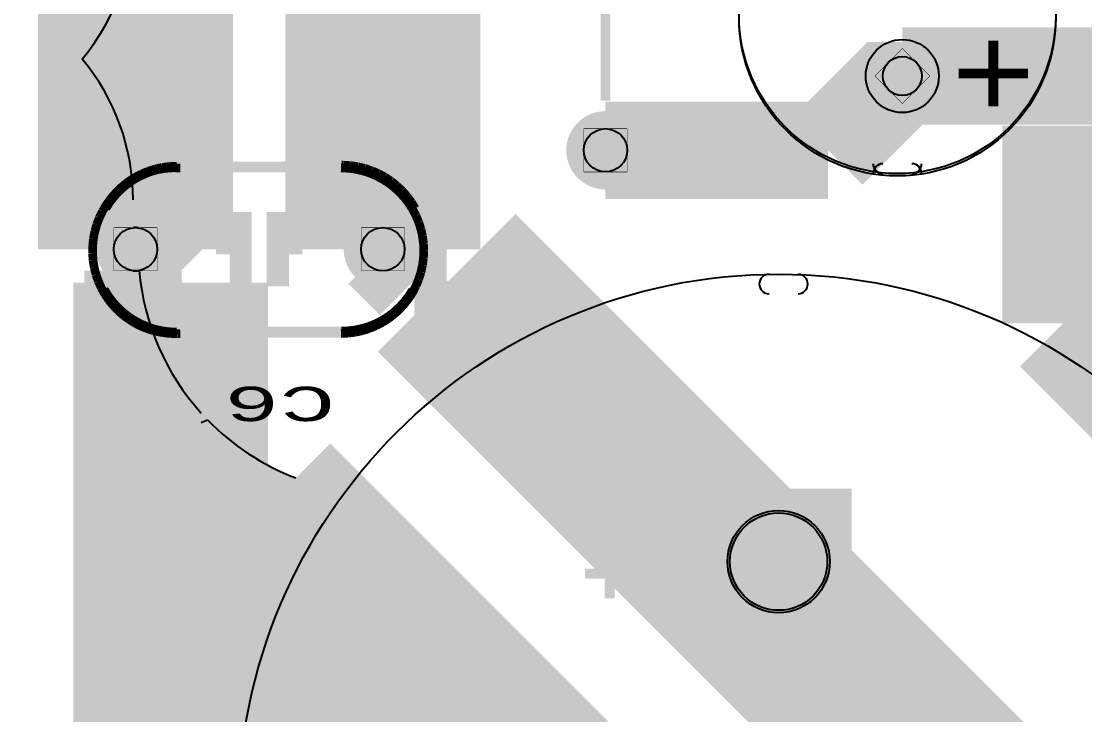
# Model space of a CAD drawing. Extents: x -3 to 268, y -4 to 76.
# Drawn here: x 20.51 to 42.35, y 14.32 to 28.56 of the extents above; entities that cross this region are included whole.
import ezdxf
from ezdxf.enums import TextEntityAlignment as Align

# ---------------------------------------------------------------- set-up
doc = ezdxf.new("R2010")
doc.units = 0
for name, color, linetype in [('3D_INFO_TOP', 1, 'CONTINUOUS'), ('COPPER_BOTTOM', 3, 'CONTINUOUS'), ('COPPER_TOP', 1, 'CONTINUOUS'), ('DESIGN_RULE_CHECK', 1, 'CONTINUOUS'), ('DRILL', 255, 'CONTINUOUS'), ('DRILL_SYMBOLS', 255, 'CONTINUOUS'), ('SILKSCREEN_TOP', 4, 'CONTINUOUS'), ('SOLDER_MASK_BOTTOM', 212, 'CONTINUOUS'), ('SOLDER_MASK_TOP', 200, 'CONTINUOUS')]:
    doc.layers.add(name, color=color, linetype=linetype)
doc.styles.add('MONOTxtStyle', font='monotxt')
doc.styles.get("Standard").update_dxf_attribs({"font": 'Arial'})

msp = doc.modelspace()

# ---------------------------------------------------------------- hatches: boundary and pattern name
at = {"layer": 'COPPER_BOTTOM'}
h = msp.add_hatch(color=3, dxfattribs=at)
edge = h.paths.add_edge_path()
edge.add_line((17.121773, 40.204), (17.121773, 45.212))
edge.add_arc((12.6, 45.212), 4.521773, 0, 89.39211)
edge.add_arc((10.1331, 52.8689), 4.019354, 308.732923, 340.122653)
edge.add_arc((12.6731, 55.588898), 4.270563, 286.877979, 306.271863)
edge.add_arc((19.16, 52.832), 4.019354, 189.828621, 270)
edge.add_line((19.16, 48.812646), (22.617722, 48.812646))
edge.add_arc((26.416, 47.498), 4.019354, 160.908426, 263.066546)
edge.add_arc((29.464, 41.148), 4.248918, 146.258643, 229.937248)
edge.add_arc((27.94, 33.02), 5.024192, 103.944214, 180)
edge.add_line((22.915808, 33.02), (22.915808, 24.316983))
edge.add_arc((22.86, 23.876), 0.4445, 82.787348, 96.488087)
edge.add_line((22.809773, 24.317653), (22.809773, 24.892))
edge.add_arc((18.288, 24.892), 4.521773, 0, 39.710513)
edge.add_arc((18.287998, 30.670001), 4.521773, 320.289521, 45)
edge.add_line((21.485375, 33.867377), (19.719707, 35.633045))
edge.add_arc((15.916, 33.188), 4.521773, 32.733139, 84.39963)
edge.add_arc((12.6, 40.204), 4.521773, 326.194389, 0)
h = msp.add_hatch(color=256, dxfattribs=at)
edge = h.paths.add_edge_path()
edge.add_arc((38.608, 27.432), 0.7, 0, 360)
edge = h.paths.add_edge_path()
edge.add_arc((38.608, 27.432), 0.4, 0, 360)
h = msp.add_hatch(color=256, dxfattribs=at)
edge = h.paths.add_edge_path()
edge.add_arc((32.512, 25.908), 0.804418, 0, 360)
edge = h.paths.add_edge_path()
edge.add_arc((32.512, 25.908), 0.4445, 0, 360)
h = msp.add_hatch(color=256, dxfattribs=at)
edge = h.paths.add_edge_path()
edge.add_arc((22.86, 23.876), 0.804418, 0, 360)
edge = h.paths.add_edge_path()
edge.add_arc((22.86, 23.876), 0.4445, 0, 360)
h = msp.add_hatch(color=256, dxfattribs=at)
edge = h.paths.add_edge_path()
edge.add_arc((27.94, 23.876), 0.804418, 0, 360)
edge = h.paths.add_edge_path()
edge.add_arc((27.94, 23.876), 0.4445, 0, 360)
h = msp.add_hatch(color=3, dxfattribs=at)
edge = h.paths.add_edge_path()
edge.add_line((82.759354, 11.032), (82.759354, 14.186075))
edge.add_line((82.759354, 14.186075), (85.240765, 16.667486))
edge.add_line((85.240765, 16.667486), (85.240766, 16.667486))
edge.add_line((85.240766, 16.667486), (86.106, 17.532721))
edge.add_line((86.106, 17.532721), (86.106, -1.303484))
edge.add_line((86.106, -1.303484), (80.209957, -1.303484))
edge.add_line((80.209957, -1.303484), (78.73, 0.176473))
edge.add_line((78.73, 0.176473), (77.250043, -1.303484))
edge.add_line((77.250043, -1.303484), (18.737181, -1.303484))
edge.add_arc((18.288, 2.73), 4.058418, 276.354448, 294.23048)
edge.add_line((19.953608, -0.970879), (18.288, 0.694729))
edge.add_line((18.288, 0.694729), (16.622392, -0.970879))
edge.add_arc((18.288, 2.73), 4.058418, 245.76952, 263.645552)
edge.add_line((17.838819, -1.303484), (14.673181, -1.303484))
edge.add_arc((14.224, 2.73), 4.058418, 276.354448, 294.23048)
edge.add_line((15.889608, -0.970879), (14.224, 0.694729))
edge.add_line((14.224, 0.694729), (12.558392, -0.970879))
edge.add_arc((14.224, 2.73), 4.058418, 245.76952, 263.645552)
edge.add_line((13.774819, -1.303484), (0.481329, -1.303484))
edge.add_line((0.481329, -1.303484), (0.481329, 9.987279))
edge.add_arc((1.015999, 12.954), 3.014516, 259.783683, 268.636072)
edge.add_line((0.944245, 9.940338), (2.877369, 9.894311))
edge.add_arc((7.112, 9.546168), 4.248918, 175.30009, 204.230468)
edge.add_line((3.237403, 7.802378), (4.981193, 9.546168))
edge.add_line((4.981193, 9.546168), (4.675871, 9.85149))
edge.add_line((4.675871, 9.85149), (6.51021, 9.807815))
edge.add_arc((7.112, 9.546168), 0.656209, 156.501486, 20.770659)
edge.add_line((7.72556, 9.778878), (9.43482, 9.738182))
edge.add_line((9.43482, 9.738182), (9.242807, 9.546168))
edge.add_line((9.242807, 9.546168), (10.986597, 7.802378))
edge.add_arc((7.112, 9.546168), 4.248918, 335.769532, 357.92594)
edge.add_arc((14.224, 12.89), 4.521773, 230.669521, 296.703992)
edge.add_arc((18.288, 12.89), 4.521773, 243.296008, 0)
edge.add_line((22.809773, 12.89), (22.809773, 23.434347))
edge.add_arc((22.86, 23.876), 0.4445, 263.511913, 279.707166)
edge.add_arc((27.94, 23.876), 5.024192, 185.002846, 222.047465)
edge.add_line((24.209084, 20.511067), (24.209084, 20.318815))
edge.add_arc((22.86, 23.876), 3.804418, 290.769533, 292.894733)
edge.add_arc((27.94, 23.876), 5.024192, 224.232126, 249.152504)
edge.add_line((26.151982, 19.180737), (28.665232, 16.667486))
edge.add_line((28.665232, 16.667486), (38.073358, 7.25936))
edge.add_arc((41.625999, 10.812), 5.024192, 225, 245.592879)
edge.add_line((39.549914, 6.236809), (40.171559, 5.615164))
edge.add_arc((36.068, 7.462), 4.5, 335.76953, 340.541694)
edge.add_arc((41.625999, 10.812), 5.024192, 254.82681, 254.872344)
edge.add_arc((41.626, 10.812), 5.024192, 254.872328, 270)
edge.add_line((41.626, 5.787808), (55.834, 5.787808))
edge.add_arc((55.834, 10.812), 5.024192, 270, 297.139957)
edge.add_arc((62.484, 7.462), 4.5, 194.424956, 204.23047)
edge.add_line((58.380441, 5.615164), (60.227277, 7.462))
edge.add_line((60.227277, 7.462), (59.908278, 7.780999))
edge.add_line((59.908278, 7.780999), (62.165001, 10.037722))
edge.add_line((62.165001, 10.037722), (62.484, 9.718723))
edge.add_line((62.484, 9.718723), (64.330836, 11.565559))
edge.add_arc((62.484, 7.462), 4.5, 65.76953, 72.05602)
edge.add_line((63.870391, 11.743112), (64.565087, 12.437808))
edge.add_line((64.565087, 12.437808), (74.720646, 12.437808))
edge.add_line((74.720646, 12.437808), (74.720646, 11.032))
edge.add_arc((78.74, 11.032), 4.019354, 180, 0)
edge = h.paths.add_edge_path()
edge.add_arc((62.484, 7.462), 4.5, 335.76953, 24.23047)
edge.add_line((66.587559, 9.308836), (64.740723, 7.462))
edge.add_line((64.740723, 7.462), (66.452299, 5.750424))
edge.add_line((66.452299, 5.750424), (66.587559, 5.615164))
edge = h.paths.add_edge_path()
edge.add_arc((14.224, 2.73), 4.058418, 7.769091, 24.23048)
edge.add_line((17.924879, 4.395608), (16.259271, 2.73))
edge.add_line((16.259271, 2.73), (17.924879, 1.064392))
edge.add_arc((14.224, 2.73), 4.058418, 335.76952, 352.230909)
edge.add_arc((18.288, 2.73), 0.550291, 265.535587, 94.464413)
edge = h.paths.add_edge_path()
edge.add_arc((18.288, 2.73), 4.058418, 65.76952, 114.23048)
edge.add_line((16.622392, 6.430879), (18.288, 4.765271))
edge.add_line((18.288, 4.765271), (18.452299, 4.92957))
edge.add_line((18.452299, 4.92957), (19.953608, 6.430879))
edge = h.paths.add_edge_path()
edge.add_line((12.558392, 6.430879), (14.224, 4.765271))
edge.add_line((14.224, 4.765271), (15.889608, 6.430879))
edge.add_arc((14.224, 2.73), 4.058418, 65.76952, 114.23048)
edge = h.paths.add_edge_path()
edge.add_line((8.85579, 5.671571), (7.112, 7.415361))
edge.add_line((7.112, 7.415361), (5.36821, 5.671571))
edge.add_arc((7.112, 9.546168), 4.248918, 245.769532, 294.230468)
edge = h.paths.add_edge_path()
edge.add_arc((14.224, 2.73), 0.550291, 85.535587, 274.464413)
edge.add_arc((18.288, 2.73), 4.058418, 187.769091, 204.23048)
edge.add_line((14.587121, 1.064392), (16.252729, 2.73))
edge.add_line((16.252729, 2.73), (14.587121, 4.395608))
edge.add_arc((18.288, 2.73), 4.058418, 155.76952, 172.230909)
edge = h.paths.add_edge_path()
edge.add_arc((14.224, 2.73), 4.058418, 155.76952, 204.23048)
edge.add_line((10.523121, 1.064392), (12.188729, 2.73))
edge.add_line((12.188729, 2.73), (10.523121, 4.395608))
edge = h.paths.add_edge_path()
edge.add_arc((62.484, 7.462), 1, 0, 360)
edge = h.paths.add_edge_path()
edge.add_line((64.330836, 3.358441), (62.484, 5.205277))
edge.add_line((62.484, 5.205277), (60.637164, 3.358441))
edge.add_arc((62.484, 7.462), 4.5, 245.76953, 294.23047)
edge = h.paths.add_edge_path()
edge.add_arc((78.73, 2.032), 3.7, 155.769528, 204.230472)
edge.add_line((75.355963, 0.51349), (76.874473, 2.032))
edge.add_line((76.874473, 2.032), (75.355963, 3.55051))
edge = h.paths.add_edge_path()
edge.add_arc((78.73, 2.032), 0.4, 0, 360)
edge = h.paths.add_edge_path()
edge.add_line((82.104037, 3.55051), (80.585527, 2.032))
edge.add_line((80.585527, 2.032), (82.104037, 0.51349))
edge.add_arc((78.73, 2.032), 3.7, 335.769528, 24.230472)
edge = h.paths.add_edge_path()
edge.add_line((77.21149, 5.406037), (78.73, 3.887527))
edge.add_line((78.73, 3.887527), (80.24851, 5.406037))
edge.add_arc((78.73, 2.032), 3.7, 65.769528, 114.230472)
edge = h.paths.add_edge_path()
edge.add_line((21.988879, 4.395608), (20.323271, 2.73))
edge.add_line((20.323271, 2.73), (21.988879, 1.064392))
edge.add_arc((18.288, 2.73), 4.058418, 335.76952, 24.23048)
edge = h.paths.add_edge_path()
edge.add_line((37.914836, 3.358441), (36.068, 5.205277))
edge.add_line((36.068, 5.205277), (34.221164, 3.358441))
edge.add_arc((36.068, 7.462), 4.5, 245.76953, 294.23047)
edge = h.paths.add_edge_path()
edge.add_arc((36.068, 7.462), 4.5, 155.76953, 204.23047)
edge.add_line((31.964441, 5.615164), (33.811277, 7.462))
edge.add_line((33.811277, 7.462), (31.964441, 9.308836))
edge = h.paths.add_edge_path()
edge.add_arc((36.068, 7.462), 1, 0, 360)
h = msp.add_hatch(color=256, dxfattribs=at)
edge = h.paths.add_edge_path()
edge.add_arc((36.068, 17.462), 1.5, 0, 360)
edge = h.paths.add_edge_path()
edge.add_arc((36.068, 17.462), 1, 0, 360)
at = {"layer": 'COPPER_TOP'}
h = msp.add_hatch(color=256, dxfattribs=at)
h.paths.add_polyline_path([(37.908, 26.732), (37.908, 28.132), (39.308, 28.132), (39.308, 26.732)])
edge = h.paths.add_edge_path()
edge.add_arc((38.608, 27.432), 0.4, 0, 360)
h = msp.add_hatch(color=256, dxfattribs=at)
edge = h.paths.add_edge_path()
edge.add_arc((32.512, 25.908), 0.804418, 0, 360)
edge = h.paths.add_edge_path()
edge.add_arc((32.512, 25.908), 0.4445, 0, 360)
h = msp.add_hatch(color=256, dxfattribs=at)
edge = h.paths.add_edge_path()
edge.add_arc((22.86, 23.876), 0.804418, 0, 360)
edge = h.paths.add_edge_path()
edge.add_arc((22.86, 23.876), 0.4445, 0, 360)
h = msp.add_hatch(color=256, dxfattribs=at)
edge = h.paths.add_edge_path()
edge.add_arc((27.94, 23.876), 0.804418, 0, 360)
edge = h.paths.add_edge_path()
edge.add_arc((27.94, 23.876), 0.4445, 0, 360)
h = msp.add_hatch(color=256, dxfattribs=at)
h.paths.add_polyline_path([(34.568, 15.962), (34.568, 18.962), (37.568, 18.962), (37.568, 15.962)])
edge = h.paths.add_edge_path()
edge.add_arc((36.068, 17.462), 1, 0, 360)
at = {"layer": 'DRILL'}
h = msp.add_hatch(color=255, dxfattribs=at)
edge = h.paths.add_edge_path()
edge.add_arc((38.608, 27.432), 0.4, 0, 360)
h = msp.add_hatch(color=255, dxfattribs=at)
edge = h.paths.add_edge_path()
edge.add_arc((32.512, 25.908), 0.4445, 0, 360)
h = msp.add_hatch(color=255, dxfattribs=at)
edge = h.paths.add_edge_path()
edge.add_arc((22.86, 23.876), 0.4445, 0, 360)
h = msp.add_hatch(color=255, dxfattribs=at)
edge = h.paths.add_edge_path()
edge.add_arc((27.94, 23.876), 0.4445, 0, 360)
h = msp.add_hatch(color=255, dxfattribs=at)
edge = h.paths.add_edge_path()
edge.add_arc((36.068, 17.462), 1, 0, 360)
at = {"layer": 'SOLDER_MASK_BOTTOM'}
h = msp.add_hatch(color=256, dxfattribs=at)
edge = h.paths.add_edge_path()
edge.add_arc((38.608, 27.432), 0.7, 0, 360)
edge = h.paths.add_edge_path()
edge.add_arc((38.608, 27.432), 0.4, 0, 360)
h = msp.add_hatch(color=256, dxfattribs=at)
edge = h.paths.add_edge_path()
edge.add_arc((32.512, 25.908), 0.804418, 0, 360)
edge = h.paths.add_edge_path()
edge.add_arc((32.512, 25.908), 0.4445, 0, 360)
h = msp.add_hatch(color=256, dxfattribs=at)
edge = h.paths.add_edge_path()
edge.add_arc((22.86, 23.876), 0.804418, 0, 360)
edge = h.paths.add_edge_path()
edge.add_arc((22.86, 23.876), 0.4445, 0, 360)
h = msp.add_hatch(color=256, dxfattribs=at)
edge = h.paths.add_edge_path()
edge.add_arc((27.94, 23.876), 0.804418, 0, 360)
edge = h.paths.add_edge_path()
edge.add_arc((27.94, 23.876), 0.4445, 0, 360)
h = msp.add_hatch(color=256, dxfattribs=at)
edge = h.paths.add_edge_path()
edge.add_arc((36.068, 17.462), 1.5, 0, 360)
edge = h.paths.add_edge_path()
edge.add_arc((36.068, 17.462), 1, 0, 360)
at = {"layer": 'SOLDER_MASK_TOP'}
h = msp.add_hatch(color=256, dxfattribs=at)
h.paths.add_polyline_path([(37.908, 26.732), (37.908, 28.132), (39.308, 28.132), (39.308, 26.732)])
edge = h.paths.add_edge_path()
edge.add_arc((38.608, 27.432), 0.4, 0, 360)
h = msp.add_hatch(color=256, dxfattribs=at)
edge = h.paths.add_edge_path()
edge.add_arc((32.512, 25.908), 0.804418, 0, 360)
edge = h.paths.add_edge_path()
edge.add_arc((32.512, 25.908), 0.4445, 0, 360)
h = msp.add_hatch(color=256, dxfattribs=at)
edge = h.paths.add_edge_path()
edge.add_arc((22.86, 23.876), 0.804418, 0, 360)
edge = h.paths.add_edge_path()
edge.add_arc((22.86, 23.876), 0.4445, 0, 360)
h = msp.add_hatch(color=256, dxfattribs=at)
edge = h.paths.add_edge_path()
edge.add_arc((27.94, 23.876), 0.804418, 0, 360)
edge = h.paths.add_edge_path()
edge.add_arc((27.94, 23.876), 0.4445, 0, 360)
h = msp.add_hatch(color=256, dxfattribs=at)
h.paths.add_polyline_path([(34.568, 15.962), (34.568, 18.962), (37.568, 18.962), (37.568, 15.962)])
edge = h.paths.add_edge_path()
edge.add_arc((36.068, 17.462), 1, 0, 360)

# ---------------------------------------------------------------- linework, layer by layer
at = {"layer": '3D_INFO_TOP', "color": 1}
for points, const_width in [([(23.192535, 25.477678), (23.052179, 25.428984)], 0.1778), ([(23.3366, 25.513955), (23.192535, 25.477678)], 0.1778), ([(23.483278, 25.537537), (23.3366, 25.513955)], 0.1778), ([(23.631454, 25.548245), (23.483278, 25.537537)], 0.1778), ([(23.779999, 25.545999), (23.631454, 25.548245)], 0.1778), ([(27.08, 25.546), (23.78, 25.546)], 0.1778), ([(27.228164, 25.53953), (27.08, 25.546)], 0.1778), ([(27.08, 25.546), (27.08, 25.546)], 0.1778), ([(27.375201, 25.520173), (27.228164, 25.53953)], 0.1778), ([(27.519992, 25.488073), (27.375201, 25.520173)], 0.1778), ([(27.661434, 25.443477), (27.519992, 25.488073)], 0.1778), ([(38.007484, 25.432), (38.007484, 25.632516)], 0.000001), ([(38.805093, 25.632516), (38.208, 25.632516)], 0.000001), ([(39.005609, 25.632516), (39.005609, 25.432)], 0.000001), ([(22.786835, 25.295915), (22.663865, 25.212553)], 0.1778), ([(22.916602, 25.368242), (22.786835, 25.295915)], 0.1778), ([(23.052179, 25.428984), (22.916602, 25.368242)], 0.1778), ([(27.798451, 25.386723), (27.661434, 25.443477)], 0.1778), ([(27.93, 25.318243), (27.798451, 25.386723)], 0.1778), ([(28.055079, 25.238558), (27.93, 25.318243)], 0.1778), ([(38.208, 25.432), (38.805093, 25.432)], 0.000001), ([(22.548629, 25.118791), (22.442003, 25.015342)], 0.1778), ([(22.663865, 25.212553), (22.548629, 25.118791)], 0.1778), ([(28.172738, 25.148275), (28.055079, 25.238558)], 0.1778), ([(28.282081, 25.048081), (28.172738, 25.148275)], 0.1778), ([(28.382275, 24.938738), (28.282081, 25.048081)], 0.1778), ([(22.344799, 24.902994), (22.257757, 24.782602)], 0.1778), ([(22.442003, 25.015342), (22.344799, 24.902994)], 0.1778), ([(28.472558, 24.821079), (28.382275, 24.938738)], 0.1778), ([(28.552243, 24.695999), (28.472558, 24.821079)], 0.1778), ([(22.181539, 24.655081), (22.116725, 24.521403)], 0.1778), ([(22.257757, 24.782602), (22.181539, 24.655081)], 0.1778), ([(24.892, 23.114), (24.892, 24.638)], 0.1778), ([(25.019, 24.638), (25.019, 23.114)], 0.1778), ([(25.146, 23.114), (25.146, 24.638)], 0.1778), ([(25.654, 24.638), (25.654, 23.114)], 0.1778), ([(25.781, 23.114), (25.781, 24.638)], 0.1778), ([(25.908, 24.638), (25.908, 23.114)], 0.1778), ([(28.620723, 24.564451), (28.552243, 24.695999)], 0.1778), ([(22.063808, 24.382584), (22.023192, 24.239682)], 0.1778), ([(22.116725, 24.521403), (22.063808, 24.382584)], 0.1778), ([(28.677477, 24.427434), (28.620723, 24.564451)], 0.1778), ([(28.722073, 24.285992), (28.677477, 24.427434)], 0.1778), ([(22.023192, 24.239682), (21.995185, 24.093784)], 0.1778), ([(28.754173, 24.141201), (28.722073, 24.285992)], 0.1778), ([(21.98, 23.945999), (21.977754, 23.797454)], 0.1778), ([(21.995185, 24.093784), (21.98, 23.945999)], 0.1778), ([(28.77353, 23.994164), (28.754173, 24.141201)], 0.1778), ([(28.78, 23.845999), (28.77353, 23.994164)], 0.1778), ([(21.977754, 23.797454), (21.988462, 23.649278)], 0.1778), ([(24.892, 23.876), (24.511, 23.876)], 0.1778), ([(25.908, 23.876), (26.289, 23.876)], 0.1778), ([(28.77353, 23.697835), (28.78, 23.845999)], 0.1778), ([(21.988462, 23.649278), (22.012044, 23.5026)], 0.1778), ([(22.012044, 23.5026), (22.048321, 23.358535)], 0.1778), ([(28.722073, 23.406007), (28.754173, 23.550798)], 0.1778), ([(28.754173, 23.550798), (28.77353, 23.697835)], 0.1778), ([(22.048321, 23.358535), (22.097015, 23.218179)], 0.1778), ([(28.677477, 23.264565), (28.722073, 23.406007)], 0.1778), ([(22.097015, 23.218179), (22.157757, 23.082602)], 0.1778), ([(22.157757, 23.082602), (22.230084, 22.952835)], 0.1778), ([(28.552243, 22.995999), (28.620723, 23.127548)], 0.1778), ([(28.620723, 23.127548), (28.677477, 23.264565)], 0.1778), ([(36.468, 23.362516), (35.870907, 23.362516)], 0.000001), ([(22.230084, 22.952835), (22.313446, 22.829865)], 0.1778), ([(28.382275, 22.753261), (28.472558, 22.87092)], 0.1778), ([(28.472558, 22.87092), (28.552243, 22.995999)], 0.1778), ([(35.870907, 22.961484), (36.468, 22.961484)], 0.000001), ([(22.313446, 22.829865), (22.407208, 22.714629)], 0.1778), ([(22.407208, 22.714629), (22.510657, 22.608003)], 0.1778), ([(28.172738, 22.543724), (28.282081, 22.643918)], 0.1778), ([(28.282081, 22.643918), (28.382275, 22.753261)], 0.1778), ([(22.510657, 22.608003), (22.623005, 22.510799)], 0.1778), ([(22.623005, 22.510799), (22.743397, 22.423757)], 0.1778), ([(22.743397, 22.423757), (22.870918, 22.347539)], 0.1778), ([(27.93, 22.373756), (28.055079, 22.453441)], 0.1778), ([(28.055079, 22.453441), (28.172738, 22.543724)], 0.1778), ([(22.870918, 22.347539), (23.004596, 22.282725)], 0.1778), ([(23.004596, 22.282725), (23.143415, 22.229808)], 0.1778), ([(23.143415, 22.229808), (23.286317, 22.189192)], 0.1778), ([(23.286317, 22.189192), (23.432215, 22.161185)], 0.1778), ([(27.375201, 22.171826), (27.519992, 22.203926)], 0.1778), ([(27.519992, 22.203926), (27.661434, 22.248522)], 0.1778), ([(27.661434, 22.248522), (27.798451, 22.305276)], 0.1778), ([(27.798451, 22.305276), (27.93, 22.373756)], 0.1778), ([(23.432215, 22.161185), (23.58, 22.146)], 0.1778), ([(23.58, 22.146), (23.728545, 22.143754)], 0.1778), ([(23.728545, 22.143754), (23.779999, 22.146)], 0.1778), ([(27.08, 22.146), (23.78, 22.146)], 0.1778), ([(27.08, 22.146), (27.228164, 22.152469)], 0.1778), ([(27.228164, 22.152469), (27.375201, 22.171826)], 0.1778)]:
    msp.add_lwpolyline(points, dxfattribs=dict(at, const_width=const_width))
for centre, radius in [((38.508, 28.682), 3.2516), ((36.068, 12.262), 11.1016)]:
    msp.add_circle(centre, radius, dxfattribs=at)
for centre, start, end in [((38.208, 25.632516), 180, 270), ((38.208, 25.432), 90, 180), ((38.805093, 25.632516), 270, 0), ((38.805093, 25.432), 0, 90), ((35.870907, 23.162), 90, 180), ((35.870907, 23.162), 180, 270), ((36.468, 23.162), 0, 90), ((36.468, 23.162), 270, 0)]:
    msp.add_arc(centre, 0.200516, start, end, dxfattribs=at)
at = {"layer": 'COPPER_BOTTOM', "color": 3}
for points, const_width in [([(22.86, 23.876), (22.86, 48.514)], 4), ([(27.94, 23.876), (27.94, 33.02)], 4), ([(22.915808, 33.02), (22.915808, 24.316983)], 2), ([(37.084, 25.908), (38.608, 27.432)], 2), ([(38.608, 27.432), (44.894, 27.432)], 2), ([(41.91, 22.352), (41.91, 26.416)], 2.5), ([(32.512, 25.908), (37.084, 25.908)], 2), ([(22.809773, 24.317653), (22.809773, 24.892)], 2), ([(23.584, 9.436), (23.584, 23.188)], 4), ([(23.548, 23.188), (22.86, 23.876)], 2.5), ([(41.626, 10.812), (29.25, 23.188)], 4), ([(28.584, 23.232), (27.94, 23.876)], 2), ([(29.25, 23.188), (28.584, 23.188)], 3), ([(22.809773, 12.89), (22.809773, 23.434347)], 2), ([(23.584, 23.188), (23.548, 23.188)], 2.5), ([(28.584, 23.188), (28.584, 23.232)], 2), ([(44.45, 19.812), (41.91, 22.352)], 2.5), ([(24.209084, 20.511067), (24.209084, 20.318815)], 2), ([(26.151982, 19.180737), (28.665232, 16.667486), (38.073358, 7.25936)], 2)]:
    msp.add_lwpolyline(points, dxfattribs=dict(at, const_width=const_width))
for centre, radius, start, end in [((18.287998, 30.670001), 4.521773, 320.289521, 45), ((18.288, 24.892), 4.521773, 0, 39.710513), ((22.86, 23.876), 0.4445, 82.787348, 96.488087), ((22.86, 23.876), 0.4445, 263.511913, 279.707166), ((27.94, 23.876), 5.024192, 185.002846, 222.047465), ((22.86, 23.876), 3.804418, 290.769533, 292.894733), ((27.94, 23.876), 5.024192, 224.232126, 249.152504)]:
    msp.add_arc(centre, radius, start, end, dxfattribs=at)
at = {"layer": 'DESIGN_RULE_CHECK', "color": 1}
msp.add_circle((38.608, 27.432), 0.75005, dxfattribs=at)
at = {"layer": 'DRILL', "color": 255}
for centre, radius in [((38.608, 27.432), 0.4), ((32.512, 25.908), 0.4445), ((22.86, 23.876), 0.4445), ((27.94, 23.876), 0.4445), ((36.068, 17.462), 1)]:
    msp.add_circle(centre, radius, dxfattribs=at)
at = {"layer": 'DRILL_SYMBOLS', "color": 7, "const_width": 0.01}
for points in [[(38.608, 27.997684), (38.042316, 27.432)], [(39.173684, 27.432), (38.608, 27.997684)], [(38.042316, 27.432), (38.608, 26.866316)], [(38.608, 26.866316), (39.173684, 27.432)], [(32.9565, 26.3525), (32.0675, 26.3525)], [(32.0675, 26.3525), (32.0675, 25.4635)], [(32.9565, 25.4635), (32.9565, 26.3525)], [(32.0675, 25.4635), (32.9565, 25.4635)], [(23.3045, 24.3205), (22.4155, 24.3205)], [(22.4155, 24.3205), (22.4155, 23.4315)], [(23.3045, 23.4315), (23.3045, 24.3205)], [(28.3845, 24.3205), (27.4955, 24.3205)], [(27.4955, 24.3205), (27.4955, 23.4315)], [(28.3845, 23.4315), (28.3845, 24.3205)], [(22.4155, 23.4315), (23.3045, 23.4315)], [(27.4955, 23.4315), (28.3845, 23.4315)]]:
    msp.add_lwpolyline(points, dxfattribs=at)
at = {"layer": 'DRILL_SYMBOLS', "color": 7}
msp.add_circle((36.068, 17.462), 1.05, dxfattribs=at)
at = {"layer": 'SILKSCREEN_TOP', "color": 4, "const_width": 0.2032}
for points in [[(32.512, 26.924), (32.512, 31.242)], [(23.127546, 25.467212), (22.991066, 25.41068)], [(23.268433, 25.511634), (23.127546, 25.467212)], [(23.412655, 25.543607), (23.268433, 25.511634)], [(23.559116, 25.562889), (23.412655, 25.543607)], [(23.7067, 25.569333), (23.559116, 25.562889)], [(27.093332, 25.569333), (23.706668, 25.569333)], [(27.123221, 25.590236), (27.0933, 25.590498)], [(27.272513, 25.581105), (27.123221, 25.590236)], [(27.420441, 25.558997), (27.272513, 25.581105)], [(27.565879, 25.524081), (27.420441, 25.558997)], [(27.70772, 25.476622), (27.565879, 25.524081)], [(27.844885, 25.41698), (27.70772, 25.476622)], [(22.735444, 25.263097), (22.618246, 25.173168)], [(22.860033, 25.342469), (22.735444, 25.263097)], [(22.991066, 25.41068), (22.860033, 25.342469)], [(27.976331, 25.345611), (27.844885, 25.41698)], [(28.101056, 25.263058), (27.976331, 25.345611)], [(28.218111, 25.169948), (28.101056, 25.263058)], [(22.509332, 25.073367), (22.409531, 24.964453)], [(22.618246, 25.173168), (22.509332, 25.073367)], [(28.326606, 25.06699), (28.218111, 25.169948)], [(28.425714, 24.954969), (28.326606, 25.06699)], [(22.319602, 24.847255), (22.240231, 24.722667)], [(22.409531, 24.964453), (22.319602, 24.847255)], [(28.514682, 24.834735), (28.425714, 24.954969)], [(28.592833, 24.707205), (28.514682, 24.834735)], [(24.891998, 23.114), (24.892, 24.638)], [(25.018998, 24.638), (25.019, 23.114)], [(25.145998, 23.114), (25.146, 24.638)], [(25.653998, 24.638), (25.654, 23.114)], [(25.780998, 23.114), (25.781, 24.638)], [(25.907998, 24.638), (25.908, 23.114)], [(24.891998, 23.876), (24.511, 23.876)], [(25.907998, 23.876), (26.289, 23.876)], [(22.207166, 23.044794), (22.285317, 22.917264)], [(22.285317, 22.917264), (22.374285, 22.79703)], [(28.390468, 22.787546), (28.480397, 22.904744)], [(28.480397, 22.904744), (28.559769, 23.029333)], [(22.374285, 22.79703), (22.473393, 22.685009)], [(22.473393, 22.685009), (22.581888, 22.582051)], [(28.181753, 22.578831), (28.290667, 22.678632)], [(28.290667, 22.678632), (28.390468, 22.787546)], [(22.581888, 22.582051), (22.698943, 22.488941)], [(22.698943, 22.488941), (22.823668, 22.406388)], [(22.823668, 22.406388), (22.955114, 22.335019)], [(27.808933, 22.341319), (27.939966, 22.40953)], [(27.939966, 22.40953), (28.064555, 22.488902)], [(28.064555, 22.488902), (28.181753, 22.578831)], [(22.955114, 22.335019), (23.092279, 22.275377)], [(23.092279, 22.275377), (23.23412, 22.227918)], [(23.23412, 22.227918), (23.379558, 22.193002)], [(23.379558, 22.193002), (23.527486, 22.170894)], [(27.093332, 22.182667), (23.706668, 22.182667)], [(27.0933, 22.182667), (27.240883, 22.18911)], [(27.240883, 22.18911), (27.387344, 22.208392)], [(27.387344, 22.208392), (27.531566, 22.240365)], [(27.531566, 22.240365), (27.672453, 22.284787)], [(27.672453, 22.284787), (27.808933, 22.341319)], [(23.527486, 22.170894), (23.676778, 22.161763)], [(23.676778, 22.161763), (23.7067, 22.161502)], [(32.599019, 16.708321), (32.599019, 17.724321)], [(33.107019, 17.216321), (32.091019, 17.216321)]]:
    msp.add_lwpolyline(points, dxfattribs=at)
at = {"layer": 'SILKSCREEN_TOP', "color": 4}
for centre, radius in [((38.508, 28.632), 3.2516), ((36.068, 12.262), 11.1016)]:
    msp.add_circle(centre, radius, dxfattribs=at)

# ---------------------------------------------------------------- texts
at = {"layer": 'SILKSCREEN_TOP', "width": 0.995556}
msp.add_text('+', height=2, rotation=90, dxfattribs=at).set_placement((40.443008, 28.29938), align=Align.MIDDLE_RIGHT)
at = {"layer": 'SILKSCREEN_TOP', "style": 'MONOTxtStyle', "width": 1.866667}
msp.add_text('C6', height=0.705555, rotation=180, dxfattribs=at).set_placement((25.823333, 20.701), align=Align.MIDDLE_CENTER)

doc.saveas('drawing.dxf')
